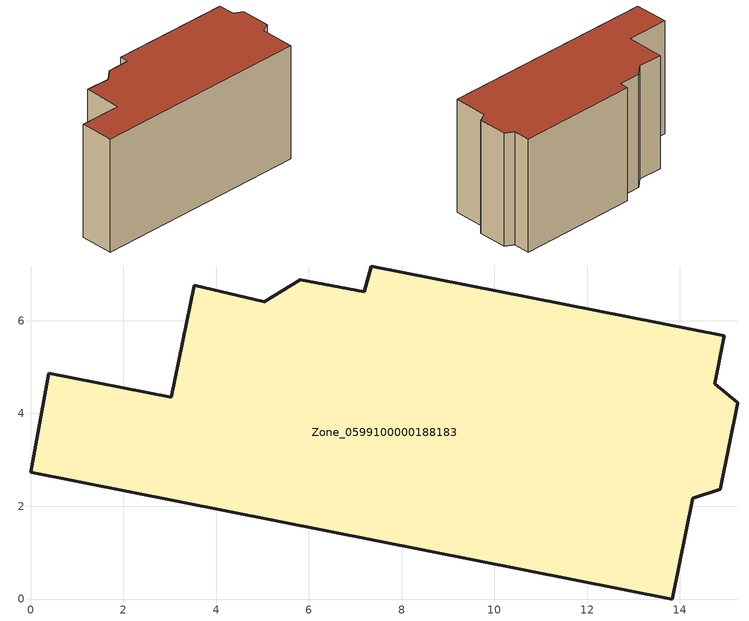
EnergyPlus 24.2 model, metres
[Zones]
Zone_0599100000188183
 floor ground (C_G): 3.52,6.77 5.04,6.41 5.82,6.88 7.2,6.62 7.34,7.18 14.95,5.68 14.76,4.64 15.25,4.23 14.87,2.37 14.28,2.17 13.84,0 0,2.73 0.39,4.87 3.03,4.35 z0
 wall outside (C_F): 0.39,4.87 0,2.73 13.84,0 14.28,2.17 14.87,2.37 15.25,4.23 14.76,4.64 14.95,5.68 7.34,7.18 7.2,6.62 5.82,6.88 5.04,6.41 3.52,6.77 3.03,4.35 0.39,4.87 z0:7.57
 roof outside (C_R): 5.04,6.41 3.52,6.77 3.03,4.35 0.39,4.87 0,2.73 13.84,0 14.28,2.17 14.87,2.37 15.25,4.23 14.76,4.64 14.95,5.68 7.34,7.18 7.2,6.62 5.82,6.88 z7.57
[BUILDING]
Pand.0599100000188183: North Axis=0; Terrain=City; Loads Convergence Tolerance Value=0.04; Temperature Convergence Tolerance Value=0.4; Solar Distribution=FullExterior; Maximum Number of Warmup Days=25; Minimum Number of Warmup Days=1
[Site:Location]
Rotterdam.The.Hague.AP_ZH_NLD Design_Conditions: Latitude=51.96; Longitude=4.45; Time Zone=1; Elevation=-4.5
[SITE:GROUNDTEMPERATURE:BUILDINGSURFACE]
18, 18, 18, 18, 18, 18, 18, 18, 18, 18, 18, 18
[MATERIAL] Thermal Absorptance=0.9; Solar Absorptance=0.7; Visible Absorptance=0.7
Name | Roughness | Thickness | Conductivity | Density | Specific Heat
G.TI.1946 | MediumSmooth | 0.15 | 1 | 540 | 1210
F.TI.1946 | Rough | 0.3 | 0.857143 | 1920 | 840
R.TI.1946 | MediumRough | 0.2 | 0.1 | 1500 | 1000
[CONSTRUCTION]
C_G: G.TI.1946
C_F: F.TI.1946
C_R: R.TI.1946
[ZONE]
Zone_0599100000188183: Type=1; Multiplier=1; Ceiling Height=Autocalculate; Volume=Autocalculate; Floor Area=autocalculate; Part of Total Floor Area=Yes
[ZONEINFILTRATION:DESIGNFLOWRATE]
Infil_Zone_0599100000188183: Zone or ZoneList or Space or SpaceList=Zone_0599100000188183; Schedule=AlwaysOn; Design Flow Rate Calculation Method=Flow/Area; Flow Rate per Floor Area=0.003; Constant Term Coefficient=1; Temperature Term Coefficient=0; Velocity Term Coefficient=0; Velocity Squared Term Coefficient=0
[HVACTEMPLATE:ZONE:IDEALLOADSAIRSYSTEM]
Zone_0599100000188183: Maximum Heating Supply Air Temperature=50; Minimum Cooling Supply Air Temperature=13; Maximum Heating Supply Air Humidity Ratio=0.0156; Minimum Cooling Supply Air Humidity Ratio=0.0077; Heating Limit=NoLimit; Cooling Limit=NoLimit; Dehumidification Control Type=ConstantSensibleHeatRatio; Cooling Sensible Heat Ratio=0.7; Dehumidification Setpoint=60; Humidification Control Type=None; Humidification Setpoint=30; Outdoor Air Method=None; Outdoor Air Flow Rate per Person=0.00944; Outdoor Air Flow Rate per Zone Floor Area=0; Outdoor Air Flow Rate per Zone=0; Demand Controlled Ventilation Type=None; Outdoor Air Economizer Type=NoEconomizer; Heat Recovery Type=None; Sensible Heat Recovery Effectiveness=0.7; Latent Heat Recovery Effectiveness=0.65
[ZONECONTROL:THERMOSTAT]
ThermostatControl_Zone_0599100000188183: Zone or ZoneList=Zone_0599100000188183; Control Type Schedule=DualSetpointControlType; Control 1=Thermostat_Zone_0599100000188183; Temperature Difference Between Cutout And Setpoint=0
[THERMOSTATSETPOINT:DUALSETPOINT]
Thermostat_Zone_0599100000188183: Heating Setpoint Temperature Schedule=HeatingSetpoint_Zone_0599100000188183; Cooling Setpoint Temperature Schedule=CoolingSetpoint_Zone_0599100000188183
[SCHEDULE:COMPACT]
HeatingSetpoint_Zone_0599100000188183: Through: 12/31, For: AllDays, Until: 24:00, 21
CoolingSetpoint_Zone_0599100000188183: Through: 12/31, For: AllDays, Until: 24:00, 24
DualSetpointControlType: Through: 12/31, For: AllDays, Until: 24:00, 4
AlwaysOn: Through: 12/31, For: AllDays, Until: 24:00, 1
